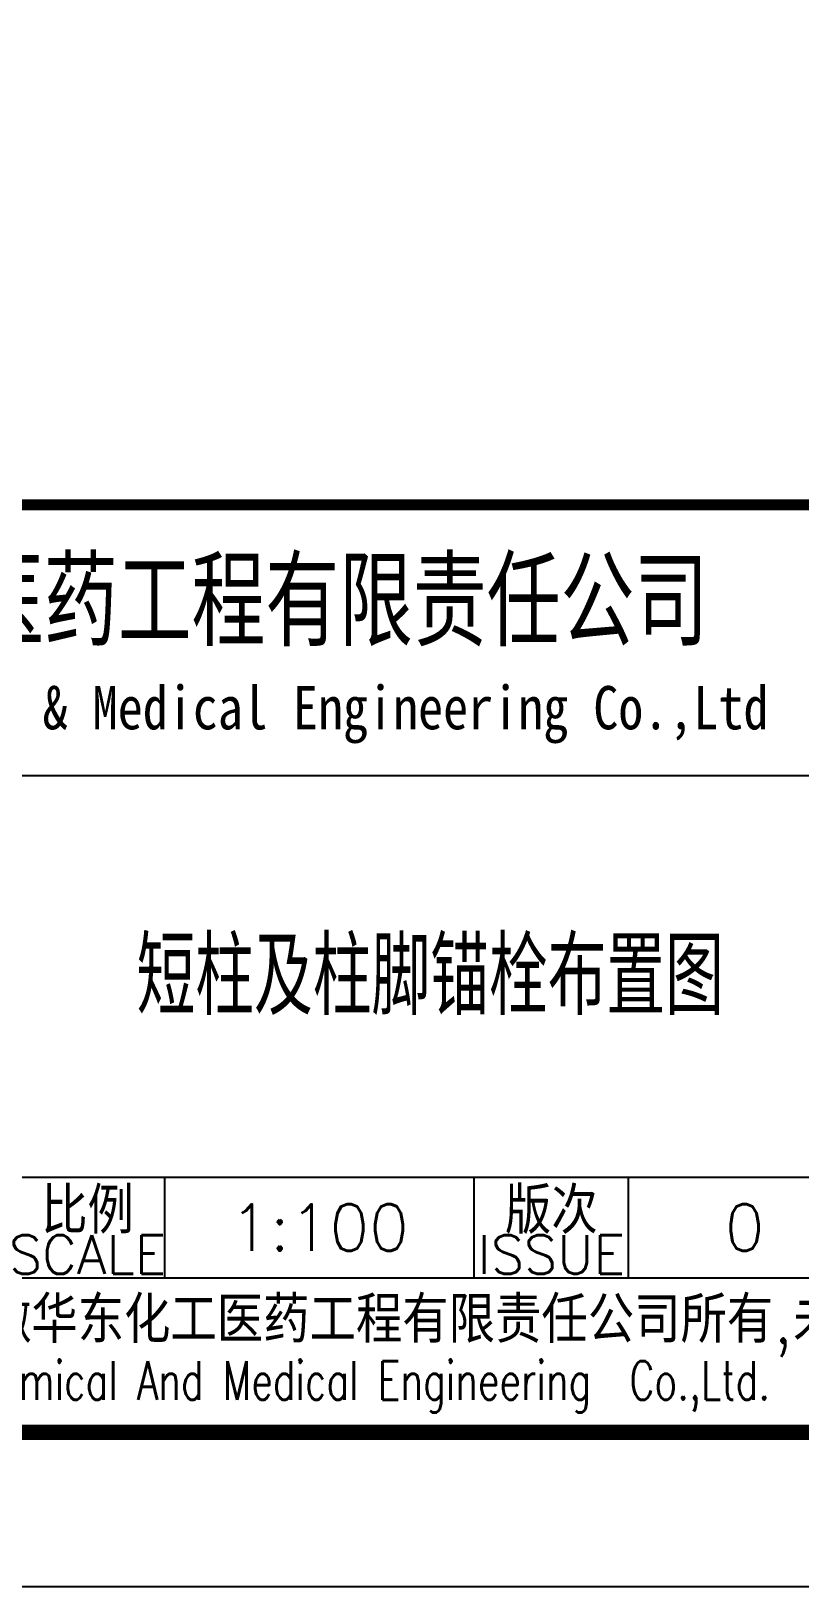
# Model space of a CAD drawing. Header units: millimetres. Extents: x 866309 to 879639, y 39442 to 44891.
# Drawn here: x 869161.4 to 869211.1, y 39446.9 to 39547.6 of the extents above; entities that cross this region are included whole.
import ezdxf
from ezdxf.enums import TextEntityAlignment as Align

# ---------------------------------------------------------------- set-up
doc = ezdxf.new("R2010")
doc.units = ezdxf.units.MM
doc.header["$LTSCALE"] = 1000
doc.header["$MEASUREMENT"] = 0
doc.layers.add('PUB_TEXT', color=7, linetype='Continuous')
doc.styles.add('ECEC_TQ', font='txt_l.shx', dxfattribs={"bigfont": 'hztxt_l.shx'})
doc.styles.add('ECEC_TQ_S', font='')
doc.styles.add('TS', font='tssdeng.shx', dxfattribs={"width": 0.8, "height": 2.5, "bigfont": 'tssdchn.shx'})
doc.styles.get('ECEC_TQ_S').set_extended_font_data('SimSun')

msp = doc.modelspace()

# ---------------------------------------------------------------- linework, layer by layer
for p, q in [((869105.005, 39499.431), (869215.005, 39499.431)), ((869160.005, 39473.431), (869285.005, 39473.431)), ((869170.005, 39466.931), (869170.005, 39473.431)), ((869190.005, 39466.931), (869190.005, 39473.431)), ((869200.005, 39466.931), (869200.005, 39473.431)), ((869105.005, 39466.931), (869285.005, 39466.931)), ((869105.005, 39456.931), (869285.005, 39456.931)), ((869295.005, 39446.931), (868454.005, 39446.931))]:
    msp.add_line(p, q)
at = {"color": 0, "const_width": 1}
msp.add_lwpolyline([(869285.005, 39456.931), (868479.005, 39456.931), (868479.005, 40030.931), (869285.005, 40030.931)], close=True, dxfattribs=at)
at = {"const_width": 0.7}
msp.add_lwpolyline([(869285.005, 39516.931), (869105.005, 39516.931)], dxfattribs=at)

# ---------------------------------------------------------------- texts
for s, height, style, width, p in [('安徽华东化工医药工程有限责任公司', 5, 'ECEC_TQ_S', 0.7, (869166.954, 39510.931)), ('Anhui Huadong Chemical & Medical Engineering Co.,Ltd', 2.8, 'ECEC_TQ_S', 0.85, (869166.954, 39503.431)), ('The proprietary right of this document belongs to Anhui Huadong Chemical And Medical Engineering  Co.,Ltd.  and any replication or transfer to the 3rd. side is forbidden without its permission. ', 2.5, 'ECEC_TQ', 0.72, (869195.005, 39459.931))]:
    msp.add_text(s, height=height, dxfattribs=dict(style=style, width=width)).set_placement(p, align=Align.MIDDLE)
at = {"style": 'ECEC_TQ'}
for s, height, p in [('比例', 3, (869165.005, 39471.431)), ('版次', 3, (869195.005, 39471.431)), ('SCALE', 2.5, (869165.005, 39468.431)), ('ISSUE', 2.5, (869195.005, 39468.431)), ('本文件专有权属安徽华东化工医药工程有限责任公司所有,未经许可不得复制或转让给第三方', 3, (869195.005, 39463.931))]:
    msp.add_text(s, height=height, dxfattribs=at).set_placement(p, align=Align.MIDDLE)
for tag, text, p in [('1:100', '1:100', (869180.005, 39470.181)), ('0', '0', (869207.505, 39470.181))]:
    msp.add_attdef(tag, text=text, height=3, dxfattribs=at).set_placement(p, align=Align.MIDDLE)
at = {"layer": 'PUB_TEXT', "style": 'TS', "width": 0.8}
msp.add_text('短柱及柱脚锚栓布置图', height=5, dxfattribs=at).set_placement((869187.171, 39486.685), align=Align.MIDDLE)

doc.saveas('drawing.dxf')
